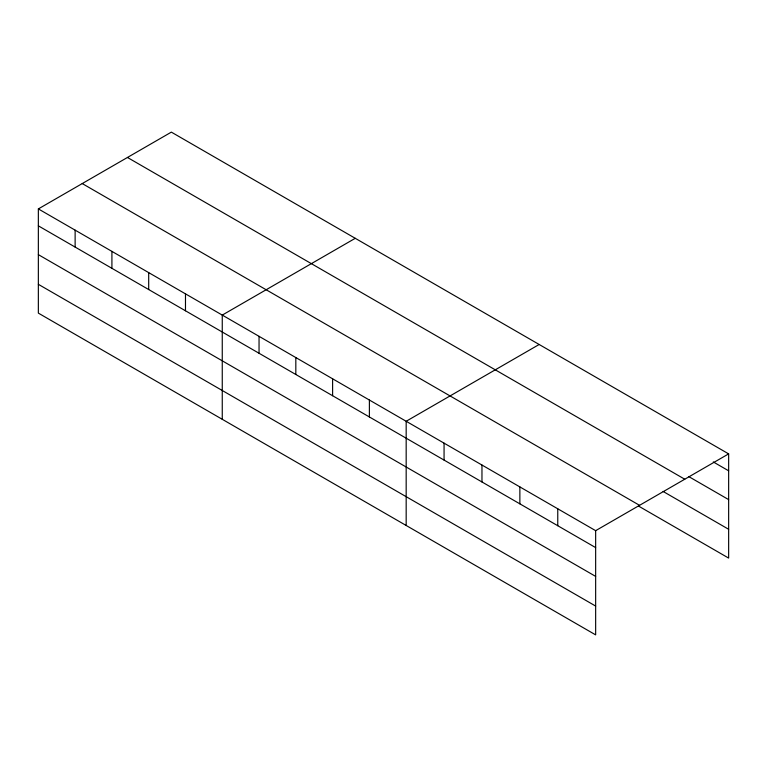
<?xml version="1.0" encoding="UTF-8"?>
<svg xmlns="http://www.w3.org/2000/svg" width="767" height="767" viewBox="0 0 767 767"><rect width="100%" height="100%" fill="white"/><g stroke="black" fill="none" stroke-linecap="round" stroke-linejoin="round"><path stroke-width="1.15" d="M595.652 576.401L595.652 530.668L38.35 208.912L38.35 313.118L595.652 634.875L595.652 576.401L38.35 254.644M638.518 506.057L728.65 558.088L728.65 453.882L171.348 132.125L38.35 208.912M355.255 238.307L222.257 315.093L222.257 419.3M539.163 344.488L406.174 421.265L406.174 525.481M595.652 530.668L728.65 453.882M713.291 461.945L728.65 470.813M688.708 476.556L728.65 499.614M127.456 157.465L684.758 479.222M663.1 491.446L728.65 529.288M82.242 183.572L639.544 505.328M38.35 225.843L595.652 547.6M38.35 284.317L595.652 606.074M557.762 508.789L557.762 525.721M519.863 486.911L519.863 503.842M481.964 465.032L481.964 481.964M444.064 443.144L444.064 460.085M369.387 400.029L369.387 416.96M332.61 378.793L332.61 395.724M295.822 357.556L295.822 374.497M259.045 336.329L259.045 353.261M185.48 293.857L185.48 310.788M148.693 272.621L148.693 289.552M111.915 251.384L111.915 268.316M75.128 230.148L75.128 247.079"/></g></svg>
